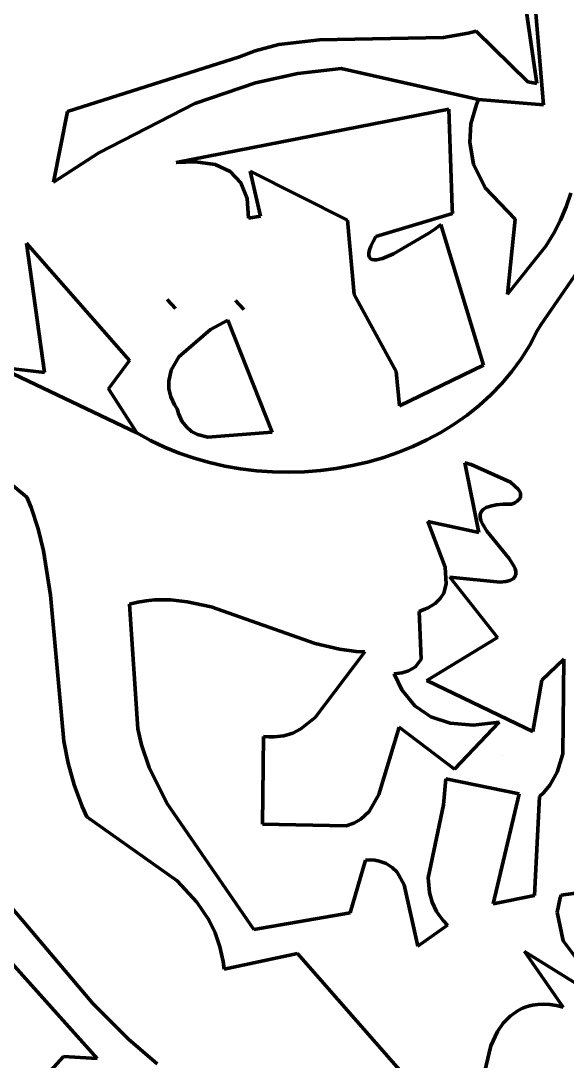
# Model space of a CAD drawing. Header units: millimetres. Extents: x 0 to 8.5, y 0 to 13.2.
# Drawn here: x 3.095 to 3.428, y 6.755 to 7.388 of the extents above; entities that cross this region are included whole.
import ezdxf

# ---------------------------------------------------------------- set-up
doc = ezdxf.new("R2010")
doc.units = ezdxf.units.MM
for name, color, linetype, lineweight in [('color#060606ff', 7, 'CONTINUOUS', 100), ('color#5c5c5cff', 7, 'CONTINUOUS', 100), ('color#aeaeaeff', 7, 'CONTINUOUS', 100), ('color#ffffffff', 7, 'CONTINUOUS', 100)]:
    doc.layers.add(name, color=color, linetype=linetype, lineweight=lineweight)

msp = doc.modelspace()

# ---------------------------------------------------------------- linework, layer by layer
at = {"layer": 'color#060606ff'}
for p, q in [((3.41371, 7.33696), (3.4043, 7.45146)), ((3.3696, 7.3253), (3.37293, 7.33723)), ((3.37293, 7.33723), (3.37419, 7.34031)), ((3.37419, 7.34031), (3.41371, 7.33696)), ((3.19008, 7.30181), (3.35614, 7.33433)), ((3.35614, 7.33433), (3.35821, 7.27428)), ((3.36883, 7.31404), (3.3696, 7.3253)), ((3.37117, 7.30089), (3.36883, 7.31404)), ((3.2017, 7.30229), (3.19008, 7.30181)), ((3.21372, 7.30057), (3.2017, 7.30229)), ((3.22298, 7.29627), (3.21372, 7.30057)), ((3.37834, 7.28644), (3.37117, 7.30089)), ((3.22946, 7.28939), (3.22298, 7.29627)), ((3.29444, 7.26663), (3.23513, 7.29658)), ((3.23513, 7.29658), (3.24135, 7.2691)), ((3.23318, 7.27994), (3.22946, 7.28939)), ((3.39663, 7.26738), (3.37834, 7.28644)), ((3.4305, 7.28315), (3.42764, 7.27492)), ((3.23413, 7.2679), (3.23318, 7.27994)), ((3.35821, 7.27428), (3.35833, 7.27078)), ((3.42764, 7.27492), (3.42416, 7.2668)), ((3.24135, 7.2691), (3.23413, 7.2679)), ((3.35833, 7.27078), (3.31168, 7.25685)), ((3.3918, 7.22166), (3.39663, 7.26738)), ((3.41227, 7.20295), (3.45921, 7.27136)), ((3.29849, 7.22151), (3.29444, 7.26663)), ((3.3439, 7.25879), (3.34752, 7.26131)), ((3.34752, 7.26131), (3.35023, 7.26333)), ((3.35023, 7.26333), (3.35118, 7.26409)), ((3.35118, 7.26409), (3.3773, 7.17834)), ((3.42416, 7.2668), (3.42002, 7.25882)), ((3.31168, 7.25685), (3.30992, 7.25365)), ((3.32245, 7.24616), (3.3439, 7.25879)), ((3.42002, 7.25882), (3.41517, 7.25097)), ((3.3078, 7.2486), (3.30738, 7.24671)), ((3.30863, 7.25091), (3.3078, 7.2486)), ((3.30992, 7.25365), (3.30863, 7.25091)), ((3.41517, 7.25097), (3.3918, 7.22166)), ((3.30738, 7.24671), (3.30736, 7.24519)), ((3.30736, 7.24519), (3.3077, 7.24404)), ((3.3077, 7.24404), (3.30837, 7.24323)), ((3.30837, 7.24323), (3.30935, 7.24273)), ((3.30935, 7.24273), (3.31061, 7.24253)), ((3.31061, 7.24253), (3.31212, 7.2426)), ((3.31212, 7.2426), (3.31578, 7.24345)), ((3.31578, 7.24345), (3.32245, 7.24616)), ((3.09893, 7.09813), (2.95153, 7.21792)), ((3.32395, 7.17448), (3.29849, 7.22151)), ((3.40539, 7.19058), (3.41003, 7.19931)), ((3.41003, 7.19931), (3.41227, 7.20295)), ((3.40021, 7.18232), (3.40539, 7.19058)), ((3.39451, 7.17452), (3.40021, 7.18232)), ((3.08195, 7.17719), (3.166, 7.13713)), ((3.32604, 7.1537), (3.32395, 7.17448)), ((3.3773, 7.17834), (3.32604, 7.1537)), ((3.38833, 7.16717), (3.39451, 7.17452)), ((3.3817, 7.1603), (3.38833, 7.16717)), ((3.37464, 7.15388), (3.3817, 7.1603)), ((3.3672, 7.14793), (3.37464, 7.15388)), ((3.35939, 7.14245), (3.3672, 7.14793)), ((3.35124, 7.13744), (3.35939, 7.14245)), ((3.166, 7.13713), (3.17434, 7.13255)), ((3.3428, 7.13289), (3.35124, 7.13744)), ((3.17434, 7.13255), (3.18296, 7.12846)), ((3.18296, 7.12846), (3.19183, 7.12486)), ((3.32514, 7.12521), (3.33409, 7.12882)), ((3.33409, 7.12882), (3.3428, 7.13289)), ((3.19183, 7.12486), (3.20092, 7.12175)), ((3.20092, 7.12175), (3.2102, 7.11913)), ((3.30664, 7.11942), (3.31598, 7.12208)), ((3.31598, 7.12208), (3.32514, 7.12521)), ((3.2102, 7.11913), (3.21963, 7.11699)), ((3.21963, 7.11699), (3.2292, 7.11533)), ((3.2292, 7.11533), (3.23886, 7.11416)), ((3.27786, 7.1143), (3.28755, 7.11553)), ((3.28755, 7.11553), (3.29716, 7.11724)), ((3.29716, 7.11724), (3.30664, 7.11942)), ((3.36591, 7.11897), (3.37435, 7.07654)), ((3.36976, 7.1179), (3.36591, 7.11897)), ((3.3936, 7.10708), (3.36976, 7.1179)), ((3.23886, 7.11416), (3.24859, 7.11348)), ((3.24859, 7.11348), (3.25835, 7.11327)), ((3.25835, 7.11327), (3.26812, 7.11355)), ((3.26812, 7.11355), (3.27786, 7.1143)), ((3.39849, 7.10278), (3.3936, 7.10708)), ((3.3997, 7.10063), (3.39849, 7.10278)), ((3.10154, 7.0917), (3.09893, 7.09813)), ((3.39777, 7.09555), (3.39881, 7.09651)), ((3.39881, 7.09651), (3.3995, 7.09751)), ((3.3995, 7.09751), (3.39986, 7.09853)), ((3.39986, 7.09853), (3.3997, 7.10063)), ((3.10586, 7.07865), (3.10154, 7.0917)), ((3.37582, 7.08915), (3.37702, 7.09055)), ((3.37702, 7.09055), (3.37891, 7.09172)), ((3.37891, 7.09172), (3.38154, 7.09264)), ((3.38154, 7.09264), (3.38499, 7.0933)), ((3.38499, 7.0933), (3.38931, 7.09367)), ((3.38931, 7.09367), (3.39458, 7.09373)), ((3.39458, 7.09373), (3.39637, 7.09462)), ((3.39637, 7.09462), (3.39777, 7.09555)), ((3.37521, 7.08578), (3.37524, 7.08756)), ((3.37566, 7.08385), (3.37521, 7.08578)), ((3.37524, 7.08756), (3.37582, 7.08915)), ((3.37654, 7.08179), (3.37566, 7.08385)), ((3.10914, 7.06539), (3.10586, 7.07865)), ((3.37435, 7.07654), (3.34328, 7.08313)), ((3.34328, 7.08313), (3.35389, 7.05537)), ((3.37931, 7.07734), (3.37654, 7.08179)), ((3.39281, 7.06076), (3.37931, 7.07734)), ((3.11334, 7.03838), (3.10914, 7.06539)), ((3.3956, 7.05646), (3.39281, 7.06076)), ((3.35389, 7.05537), (3.3546, 7.04517)), ((3.3965, 7.0545), (3.3956, 7.05646)), ((3.39698, 7.05268), (3.3965, 7.0545)), ((3.39697, 7.05104), (3.39698, 7.05268)), ((3.38584, 7.01254), (3.35674, 7.04929)), ((3.35674, 7.04929), (3.38738, 7.0462)), ((3.38738, 7.0462), (3.39079, 7.04665)), ((3.39079, 7.04665), (3.39338, 7.04738)), ((3.39338, 7.04738), (3.39524, 7.04837)), ((3.39524, 7.04837), (3.39641, 7.04959)), ((3.39641, 7.04959), (3.39697, 7.05104)), ((3.35299, 7.03965), (3.35085, 7.03632)), ((3.3546, 7.04517), (3.35299, 7.03965)), ((3.12148, 6.94939), (3.11334, 7.03838)), ((3.16664, 7.03413), (3.16152, 7.03296)), ((3.16152, 7.03296), (3.16672, 6.9569)), ((3.17172, 7.03494), (3.16664, 7.03413)), ((3.17677, 7.03541), (3.17172, 7.03494)), ((3.18676, 7.03543), (3.17677, 7.03541)), ((3.19664, 7.03437), (3.18676, 7.03543)), ((3.21131, 7.03116), (3.19664, 7.03437)), ((3.34773, 7.03332), (3.34352, 7.0307)), ((3.35085, 7.03632), (3.34773, 7.03332)), ((3.27458, 7.00897), (3.21131, 7.03116)), ((3.34097, 7.02954), (3.33811, 7.0285)), ((3.33811, 7.0285), (3.33935, 6.99933)), ((3.34352, 7.0307), (3.34097, 7.02954)), ((3.28956, 7.00543), (3.27458, 7.00897)), ((3.34264, 6.98644), (3.38584, 7.01254)), ((3.27473, 6.96391), (3.30485, 7.00379)), ((3.29971, 7.00409), (3.28956, 7.00543)), ((3.30485, 7.00379), (3.29971, 7.00409)), ((3.33935, 6.99933), (3.33589, 6.99471)), ((3.42625, 6.99947), (3.41281, 6.98655)), ((3.4255, 6.94169), (3.42625, 6.99947)), ((3.32761, 6.99104), (3.3228, 6.99038)), ((3.3228, 6.99038), (3.32757, 6.98065)), ((3.33152, 6.99219), (3.32761, 6.99104)), ((3.33589, 6.99471), (3.33152, 6.99219)), ((3.39763, 6.95992), (3.34264, 6.98644)), ((3.41281, 6.98655), (3.40726, 6.95528)), ((3.32757, 6.98065), (3.33536, 6.97104)), ((3.33536, 6.97104), (3.34517, 6.96426)), ((3.26603, 6.95688), (3.27473, 6.96391)), ((3.34517, 6.96426), (3.357, 6.96032)), ((3.16672, 6.9569), (3.16882, 6.94719)), ((3.2611, 6.95438), (3.26603, 6.95688)), ((3.32583, 6.95787), (3.3135, 6.91689)), ((3.35966, 6.93234), (3.32583, 6.95787)), ((3.357, 6.96032), (3.37086, 6.95922)), ((3.38674, 6.96095), (3.35966, 6.93234)), ((3.37086, 6.95922), (3.38674, 6.96095)), ((3.40726, 6.95528), (3.39763, 6.95992)), ((3.2425, 6.89897), (3.2432, 6.95237)), ((3.2432, 6.95237), (3.24655, 6.95205)), ((3.24655, 6.95205), (3.24974, 6.95201)), ((3.24974, 6.95201), (3.25569, 6.95272)), ((3.25569, 6.95272), (3.2611, 6.95438)), ((3.12421, 6.93597), (3.12148, 6.94939)), ((3.16882, 6.94719), (3.17346, 6.9333)), ((3.38864, 6.94048), (3.38864, 6.94048)), ((3.42211, 6.93046), (3.4255, 6.94169)), ((3.12786, 6.92274), (3.12421, 6.93597)), ((3.17346, 6.9333), (3.18436, 6.91164)), ((3.35287, 6.91064), (3.35427, 6.92643)), ((3.35427, 6.92643), (3.39902, 6.91742)), ((3.41774, 6.92273), (3.42211, 6.93046)), ((3.13262, 6.90973), (3.12786, 6.92274)), ((3.41379, 6.91799), (3.41774, 6.92273)), ((3.3135, 6.91689), (3.30752, 6.90661)), ((3.39902, 6.91742), (3.38308, 6.85045)), ((3.40831, 6.85548), (3.41146, 6.91576)), ((3.41146, 6.91576), (3.41379, 6.91799)), ((3.13547, 6.90331), (3.13262, 6.90973)), ((3.18436, 6.91164), (3.23734, 6.83468)), ((3.30752, 6.90661), (3.30246, 6.90189)), ((3.34358, 6.86625), (3.35287, 6.91064)), ((3.19054, 6.86443), (3.13547, 6.90331)), ((3.30246, 6.90189), (3.29833, 6.89952)), ((3.05001, 6.89495), (3.13919, 6.7896)), ((3.29349, 6.89788), (3.2425, 6.89897)), ((3.29833, 6.89952), (3.29349, 6.89788)), ((3.29595, 6.84482), (3.30537, 6.87706)), ((3.30537, 6.87706), (3.30835, 6.87708)), ((3.30835, 6.87708), (3.3111, 6.87687)), ((3.3111, 6.87687), (3.31361, 6.87642)), ((3.31361, 6.87642), (3.31802, 6.87489)), ((3.31802, 6.87489), (3.32166, 6.87258)), ((3.32166, 6.87258), (3.32462, 6.86961)), ((3.32462, 6.86961), (3.32889, 6.86203)), ((3.20255, 6.85142), (3.19054, 6.86443)), ((3.32889, 6.86203), (3.33716, 6.82449)), ((3.3443, 6.8572), (3.34358, 6.86625)), ((3.34594, 6.85134), (3.3443, 6.8572)), ((3.42467, 6.85561), (3.42394, 6.85408)), ((3.44669, 6.85884), (3.42467, 6.85561)), ((3.20985, 6.84054), (3.20255, 6.85142)), ((3.3487, 6.84565), (3.34594, 6.85134)), ((3.38308, 6.85045), (3.40831, 6.85548)), ((3.42394, 6.85408), (3.4221, 6.84529)), ((3.23734, 6.83468), (3.29595, 6.84482)), ((3.35055, 6.84287), (3.3487, 6.84565)), ((3.35274, 6.84015), (3.35055, 6.84287)), ((3.4221, 6.84529), (3.42579, 6.82791)), ((3.21372, 6.83266), (3.20985, 6.84054)), ((3.33716, 6.82449), (3.35529, 6.83747)), ((3.35529, 6.83747), (3.35274, 6.84015)), ((3.21668, 6.82425), (3.21372, 6.83266)), ((3.14186, 6.75614), (3.07918, 6.82596)), ((3.21862, 6.81525), (3.21668, 6.82425)), ((3.42579, 6.82791), (3.4339, 6.81712)), ((3.26395, 6.82017), (3.21918, 6.81051)), ((3.35068, 6.72138), (3.26395, 6.82017)), ((3.46608, 6.78159), (3.40215, 6.82129)), ((3.40215, 6.82129), (3.42584, 6.7875)), ((3.21918, 6.81051), (3.21862, 6.81525)), ((3.13919, 6.7896), (3.16087, 6.76792)), ((3.40101, 6.78679), (3.39829, 6.78546)), ((3.40393, 6.78784), (3.40101, 6.78679)), ((3.40704, 6.78861), (3.40393, 6.78784)), ((3.41036, 6.78907), (3.40704, 6.78861)), ((3.4139, 6.7892), (3.41036, 6.78907)), ((3.41766, 6.789), (3.4139, 6.7892)), ((3.42163, 6.78843), (3.41766, 6.789)), ((3.42584, 6.7875), (3.42163, 6.78843)), ((3.39342, 6.78205), (3.38926, 6.77775)), ((3.39829, 6.78546), (3.39342, 6.78205)), ((3.38926, 6.77775), (3.38576, 6.77269)), ((3.16087, 6.76792), (3.1785, 6.75294)), ((3.38576, 6.77269), (3.38167, 6.76398)), ((3.38167, 6.76398), (3.37704, 6.74415)), ((3.1096, 6.74448), (3.12129, 6.75732)), ((3.12129, 6.75732), (3.14186, 6.75614))]:
    msp.add_line(p, q, dxfattribs=at)
at = {"layer": 'color#5c5c5cff'}
for p, q in [((3.4043, 7.45146), (3.41371, 7.33696)), ((3.40967, 7.34988), (3.398, 7.43133)), ((3.36781, 7.38065), (3.37273, 7.38192)), ((3.37273, 7.38192), (3.40426, 7.35088)), ((3.25259, 7.3737), (3.27737, 7.37647)), ((3.27737, 7.37647), (3.35293, 7.378)), ((3.35293, 7.378), (3.36781, 7.38065)), ((3.22848, 7.36623), (3.23803, 7.36992)), ((3.23803, 7.36992), (3.25259, 7.3737)), ((3.12384, 7.33298), (3.22848, 7.36623)), ((3.26409, 7.35607), (3.23842, 7.35045)), ((3.29053, 7.35909), (3.26409, 7.35607)), ((3.37419, 7.34031), (3.29053, 7.35909)), ((3.23842, 7.35045), (3.2013, 7.33778)), ((3.40426, 7.35088), (3.40967, 7.34988)), ((3.2013, 7.33778), (3.14289, 7.30783)), ((3.41371, 7.33696), (3.37419, 7.34031)), ((3.1152, 7.28991), (3.12384, 7.33298)), ((3.14289, 7.30783), (3.1152, 7.28991))]:
    msp.add_line(p, q, dxfattribs=at)
at = {"layer": 'color#aeaeaeff'}
for p, q in [((3.09883, 7.25267), (3.1616, 7.18127)), ((3.10973, 7.17396), (3.09883, 7.25267)), ((3.1846, 7.21833), (3.18966, 7.21302)), ((3.18966, 7.21302), (3.1846, 7.21833)), ((3.2262, 7.21772), (3.2312, 7.21225)), ((3.2312, 7.21225), (3.2262, 7.21772)), ((3.2109, 7.20011), (3.22157, 7.20577)), ((3.22157, 7.20577), (3.2485, 7.13756)), ((3.19159, 7.18354), (3.2109, 7.20011)), ((3.1616, 7.18127), (3.14871, 7.16392)), ((3.18697, 7.1753), (3.19159, 7.18354)), ((3.166, 7.13713), (3.08195, 7.17719)), ((3.08195, 7.17719), (3.10973, 7.17396)), ((3.18546, 7.16864), (3.18697, 7.1753)), ((3.18558, 7.16399), (3.18546, 7.16864)), ((3.14871, 7.16392), (3.166, 7.13713)), ((3.18673, 7.15919), (3.18558, 7.16399)), ((3.189, 7.15427), (3.18673, 7.15919)), ((3.1906, 7.15176), (3.189, 7.15427)), ((3.19141, 7.14903), (3.1906, 7.15176)), ((3.19353, 7.14441), (3.19141, 7.14903)), ((3.19622, 7.14081), (3.19353, 7.14441)), ((3.19943, 7.13812), (3.19622, 7.14081)), ((3.20308, 7.13623), (3.19943, 7.13812)), ((3.20923, 7.13467), (3.20308, 7.13623)), ((3.2485, 7.13756), (3.20923, 7.13467))]:
    msp.add_line(p, q, dxfattribs=at)
at = {"layer": 'color#ffffffff'}
for p, q in [((3.398, 7.43133), (3.40967, 7.34988)), ((3.37273, 7.38192), (3.36781, 7.38065)), ((3.40426, 7.35088), (3.37273, 7.38192)), ((3.27737, 7.37647), (3.25259, 7.3737)), ((3.35293, 7.378), (3.27737, 7.37647)), ((3.36781, 7.38065), (3.35293, 7.378)), ((3.23803, 7.36992), (3.22848, 7.36623)), ((3.25259, 7.3737), (3.23803, 7.36992)), ((3.22848, 7.36623), (3.12384, 7.33298)), ((3.23842, 7.35045), (3.26409, 7.35607)), ((3.26409, 7.35607), (3.29053, 7.35909)), ((3.29053, 7.35909), (3.37419, 7.34031)), ((3.2013, 7.33778), (3.23842, 7.35045)), ((3.40967, 7.34988), (3.40426, 7.35088)), ((3.14289, 7.30783), (3.2013, 7.33778)), ((3.37293, 7.33723), (3.3696, 7.3253)), ((3.37419, 7.34031), (3.37293, 7.33723)), ((3.12384, 7.33298), (3.1152, 7.28991)), ((3.35614, 7.33433), (3.19008, 7.30181)), ((3.35821, 7.27428), (3.35614, 7.33433)), ((3.3696, 7.3253), (3.36883, 7.31404)), ((3.36883, 7.31404), (3.37117, 7.30089)), ((3.1152, 7.28991), (3.14289, 7.30783)), ((3.19008, 7.30181), (3.2017, 7.30229)), ((3.2017, 7.30229), (3.21372, 7.30057)), ((3.21372, 7.30057), (3.22298, 7.29627)), ((3.37117, 7.30089), (3.37834, 7.28644)), ((3.22298, 7.29627), (3.22946, 7.28939)), ((3.24135, 7.2691), (3.23513, 7.29658)), ((3.23513, 7.29658), (3.29444, 7.26663)), ((3.22946, 7.28939), (3.23318, 7.27994)), ((3.37834, 7.28644), (3.39663, 7.26738)), ((3.42764, 7.27492), (3.4305, 7.28315)), ((3.23318, 7.27994), (3.23413, 7.2679)), ((3.35833, 7.27078), (3.35821, 7.27428)), ((3.42416, 7.2668), (3.42764, 7.27492)), ((3.23413, 7.2679), (3.24135, 7.2691)), ((3.31168, 7.25685), (3.35833, 7.27078)), ((3.39663, 7.26738), (3.3918, 7.22166)), ((3.45921, 7.27136), (3.41227, 7.20295)), ((3.29444, 7.26663), (3.29849, 7.22151)), ((3.34752, 7.26131), (3.3439, 7.25879)), ((3.35023, 7.26333), (3.34752, 7.26131)), ((3.35118, 7.26409), (3.35023, 7.26333)), ((3.3773, 7.17834), (3.35118, 7.26409)), ((3.42002, 7.25882), (3.42416, 7.2668)), ((3.30992, 7.25365), (3.31168, 7.25685)), ((3.3439, 7.25879), (3.32245, 7.24616)), ((3.41517, 7.25097), (3.42002, 7.25882)), ((3.1616, 7.18127), (3.09883, 7.25267)), ((3.09883, 7.25267), (3.10973, 7.17396)), ((3.30738, 7.24671), (3.3078, 7.2486)), ((3.3078, 7.2486), (3.30863, 7.25091)), ((3.30863, 7.25091), (3.30992, 7.25365)), ((3.3918, 7.22166), (3.41517, 7.25097)), ((3.30736, 7.24519), (3.30738, 7.24671)), ((3.3077, 7.24404), (3.30736, 7.24519)), ((3.30837, 7.24323), (3.3077, 7.24404)), ((3.30935, 7.24273), (3.30837, 7.24323)), ((3.31061, 7.24253), (3.30935, 7.24273)), ((3.31212, 7.2426), (3.31061, 7.24253)), ((3.31578, 7.24345), (3.31212, 7.2426)), ((3.32245, 7.24616), (3.31578, 7.24345)), ((2.95153, 7.21792), (3.09893, 7.09813)), ((3.1846, 7.21833), (3.18966, 7.21302)), ((3.18966, 7.21302), (3.1846, 7.21833)), ((3.2262, 7.21772), (3.2312, 7.21225)), ((3.2312, 7.21225), (3.2262, 7.21772)), ((3.29849, 7.22151), (3.32395, 7.17448)), ((3.22157, 7.20577), (3.2109, 7.20011)), ((3.2485, 7.13756), (3.22157, 7.20577)), ((3.2109, 7.20011), (3.19159, 7.18354)), ((3.41003, 7.19931), (3.40539, 7.19058)), ((3.41227, 7.20295), (3.41003, 7.19931)), ((3.40539, 7.19058), (3.40021, 7.18232)), ((3.14871, 7.16392), (3.1616, 7.18127)), ((3.19159, 7.18354), (3.18697, 7.1753)), ((3.40021, 7.18232), (3.39451, 7.17452)), ((3.10973, 7.17396), (3.08195, 7.17719)), ((3.18697, 7.1753), (3.18546, 7.16864)), ((3.32395, 7.17448), (3.32604, 7.1537)), ((3.32604, 7.1537), (3.3773, 7.17834)), ((3.39451, 7.17452), (3.38833, 7.16717)), ((3.18546, 7.16864), (3.18558, 7.16399)), ((3.38833, 7.16717), (3.3817, 7.1603)), ((3.166, 7.13713), (3.14871, 7.16392)), ((3.18558, 7.16399), (3.18673, 7.15919)), ((3.3817, 7.1603), (3.37464, 7.15388)), ((3.18673, 7.15919), (3.189, 7.15427)), ((3.189, 7.15427), (3.1906, 7.15176)), ((3.37464, 7.15388), (3.3672, 7.14793)), ((3.1906, 7.15176), (3.19141, 7.14903)), ((3.19141, 7.14903), (3.19353, 7.14441)), ((3.3672, 7.14793), (3.35939, 7.14245)), ((3.19353, 7.14441), (3.19622, 7.14081)), ((3.19622, 7.14081), (3.19943, 7.13812)), ((3.35939, 7.14245), (3.35124, 7.13744)), ((3.17434, 7.13255), (3.166, 7.13713)), ((3.19943, 7.13812), (3.20308, 7.13623)), ((3.20308, 7.13623), (3.20923, 7.13467)), ((3.20923, 7.13467), (3.2485, 7.13756)), ((3.35124, 7.13744), (3.3428, 7.13289)), ((3.18296, 7.12846), (3.17434, 7.13255)), ((3.19183, 7.12486), (3.18296, 7.12846)), ((3.33409, 7.12882), (3.32514, 7.12521)), ((3.3428, 7.13289), (3.33409, 7.12882)), ((3.20092, 7.12175), (3.19183, 7.12486)), ((3.2102, 7.11913), (3.20092, 7.12175)), ((3.31598, 7.12208), (3.30664, 7.11942)), ((3.32514, 7.12521), (3.31598, 7.12208)), ((3.21963, 7.11699), (3.2102, 7.11913)), ((3.2292, 7.11533), (3.21963, 7.11699)), ((3.23886, 7.11416), (3.2292, 7.11533)), ((3.28755, 7.11553), (3.27786, 7.1143)), ((3.29716, 7.11724), (3.28755, 7.11553)), ((3.30664, 7.11942), (3.29716, 7.11724)), ((3.36591, 7.11897), (3.36976, 7.1179)), ((3.37435, 7.07654), (3.36591, 7.11897)), ((3.36976, 7.1179), (3.3936, 7.10708)), ((3.24859, 7.11348), (3.23886, 7.11416)), ((3.25835, 7.11327), (3.24859, 7.11348)), ((3.26812, 7.11355), (3.25835, 7.11327)), ((3.27786, 7.1143), (3.26812, 7.11355)), ((3.3936, 7.10708), (3.39849, 7.10278)), ((3.39849, 7.10278), (3.3997, 7.10063)), ((3.09893, 7.09813), (3.10154, 7.0917)), ((3.39881, 7.09651), (3.39777, 7.09555)), ((3.3995, 7.09751), (3.39881, 7.09651)), ((3.39986, 7.09853), (3.3995, 7.09751)), ((3.3997, 7.10063), (3.39986, 7.09853)), ((3.10154, 7.0917), (3.10586, 7.07865)), ((3.37702, 7.09055), (3.37582, 7.08915)), ((3.37891, 7.09172), (3.37702, 7.09055)), ((3.38154, 7.09264), (3.37891, 7.09172)), ((3.38499, 7.0933), (3.38154, 7.09264)), ((3.38931, 7.09367), (3.38499, 7.0933)), ((3.39458, 7.09373), (3.38931, 7.09367)), ((3.39637, 7.09462), (3.39458, 7.09373)), ((3.39777, 7.09555), (3.39637, 7.09462)), ((3.37524, 7.08756), (3.37521, 7.08578)), ((3.37521, 7.08578), (3.37566, 7.08385)), ((3.37582, 7.08915), (3.37524, 7.08756)), ((3.37566, 7.08385), (3.37654, 7.08179)), ((3.10586, 7.07865), (3.10914, 7.06539)), ((3.35389, 7.05537), (3.34328, 7.08313)), ((3.34328, 7.08313), (3.37435, 7.07654)), ((3.37654, 7.08179), (3.37931, 7.07734)), ((3.37931, 7.07734), (3.39281, 7.06076)), ((3.10914, 7.06539), (3.11334, 7.03838)), ((3.39281, 7.06076), (3.3956, 7.05646)), ((3.3546, 7.04517), (3.35389, 7.05537)), ((3.3956, 7.05646), (3.3965, 7.0545)), ((3.3965, 7.0545), (3.39698, 7.05268)), ((3.39698, 7.05268), (3.39697, 7.05104)), ((3.38738, 7.0462), (3.35674, 7.04929)), ((3.35674, 7.04929), (3.38584, 7.01254)), ((3.39079, 7.04665), (3.38738, 7.0462)), ((3.39338, 7.04738), (3.39079, 7.04665)), ((3.39524, 7.04837), (3.39338, 7.04738)), ((3.39641, 7.04959), (3.39524, 7.04837)), ((3.39697, 7.05104), (3.39641, 7.04959)), ((3.35085, 7.03632), (3.35299, 7.03965)), ((3.35299, 7.03965), (3.3546, 7.04517)), ((3.11334, 7.03838), (3.12148, 6.94939)), ((3.16152, 7.03296), (3.16664, 7.03413)), ((3.16672, 6.9569), (3.16152, 7.03296)), ((3.16664, 7.03413), (3.17172, 7.03494)), ((3.17172, 7.03494), (3.17677, 7.03541)), ((3.17677, 7.03541), (3.18676, 7.03543)), ((3.18676, 7.03543), (3.19664, 7.03437)), ((3.19664, 7.03437), (3.21131, 7.03116)), ((3.34352, 7.0307), (3.34773, 7.03332)), ((3.34773, 7.03332), (3.35085, 7.03632)), ((3.21131, 7.03116), (3.27458, 7.00897)), ((3.33811, 7.0285), (3.34097, 7.02954)), ((3.33935, 6.99933), (3.33811, 7.0285)), ((3.34097, 7.02954), (3.34352, 7.0307)), ((3.27458, 7.00897), (3.28956, 7.00543)), ((3.38584, 7.01254), (3.34264, 6.98644)), ((3.30485, 7.00379), (3.27473, 6.96391)), ((3.28956, 7.00543), (3.29971, 7.00409)), ((3.29971, 7.00409), (3.30485, 7.00379)), ((3.33589, 6.99471), (3.33935, 6.99933)), ((3.41281, 6.98655), (3.42625, 6.99947)), ((3.42625, 6.99947), (3.4255, 6.94169)), ((3.3228, 6.99038), (3.32761, 6.99104)), ((3.32757, 6.98065), (3.3228, 6.99038)), ((3.32761, 6.99104), (3.33152, 6.99219)), ((3.33152, 6.99219), (3.33589, 6.99471)), ((3.34264, 6.98644), (3.39763, 6.95992)), ((3.40726, 6.95528), (3.41281, 6.98655)), ((3.33536, 6.97104), (3.32757, 6.98065)), ((3.34517, 6.96426), (3.33536, 6.97104)), ((3.27473, 6.96391), (3.26603, 6.95688)), ((3.357, 6.96032), (3.34517, 6.96426)), ((3.16882, 6.94719), (3.16672, 6.9569)), ((3.26603, 6.95688), (3.2611, 6.95438)), ((3.3135, 6.91689), (3.32583, 6.95787)), ((3.32583, 6.95787), (3.35966, 6.93234)), ((3.37086, 6.95922), (3.357, 6.96032)), ((3.35966, 6.93234), (3.38674, 6.96095)), ((3.38674, 6.96095), (3.37086, 6.95922)), ((3.39763, 6.95992), (3.40726, 6.95528)), ((3.2432, 6.95237), (3.2425, 6.89897)), ((3.24655, 6.95205), (3.2432, 6.95237)), ((3.24974, 6.95201), (3.24655, 6.95205)), ((3.25569, 6.95272), (3.24974, 6.95201)), ((3.2611, 6.95438), (3.25569, 6.95272)), ((3.12148, 6.94939), (3.12421, 6.93597)), ((3.17346, 6.9333), (3.16882, 6.94719)), ((3.38864, 6.94048), (3.38864, 6.94048)), ((3.4255, 6.94169), (3.42211, 6.93046)), ((3.12421, 6.93597), (3.12786, 6.92274)), ((3.18436, 6.91164), (3.17346, 6.9333)), ((3.35427, 6.92643), (3.35287, 6.91064)), ((3.39902, 6.91742), (3.35427, 6.92643)), ((3.42211, 6.93046), (3.41774, 6.92273)), ((3.12786, 6.92274), (3.13262, 6.90973)), ((3.41774, 6.92273), (3.41379, 6.91799)), ((3.30752, 6.90661), (3.3135, 6.91689)), ((3.38308, 6.85045), (3.39902, 6.91742)), ((3.41146, 6.91576), (3.40831, 6.85548)), ((3.41379, 6.91799), (3.41146, 6.91576)), ((3.13262, 6.90973), (3.13547, 6.90331)), ((3.23734, 6.83468), (3.18436, 6.91164)), ((3.30246, 6.90189), (3.30752, 6.90661)), ((3.35287, 6.91064), (3.34358, 6.86625)), ((3.13547, 6.90331), (3.19054, 6.86443)), ((3.29833, 6.89952), (3.30246, 6.90189)), ((3.13919, 6.7896), (3.05001, 6.89495)), ((3.2425, 6.89897), (3.29349, 6.89788)), ((3.29349, 6.89788), (3.29833, 6.89952)), ((3.30537, 6.87706), (3.29595, 6.84482)), ((3.30835, 6.87708), (3.30537, 6.87706)), ((3.3111, 6.87687), (3.30835, 6.87708)), ((3.31361, 6.87642), (3.3111, 6.87687)), ((3.31802, 6.87489), (3.31361, 6.87642)), ((3.32166, 6.87258), (3.31802, 6.87489)), ((3.32462, 6.86961), (3.32166, 6.87258)), ((3.32889, 6.86203), (3.32462, 6.86961)), ((3.19054, 6.86443), (3.20255, 6.85142)), ((3.33716, 6.82449), (3.32889, 6.86203)), ((3.34358, 6.86625), (3.3443, 6.8572)), ((3.3443, 6.8572), (3.34594, 6.85134)), ((3.42394, 6.85408), (3.42467, 6.85561)), ((3.42467, 6.85561), (3.44669, 6.85884)), ((3.20255, 6.85142), (3.20985, 6.84054)), ((3.34594, 6.85134), (3.3487, 6.84565)), ((3.40831, 6.85548), (3.38308, 6.85045)), ((3.4221, 6.84529), (3.42394, 6.85408)), ((3.29595, 6.84482), (3.23734, 6.83468)), ((3.3487, 6.84565), (3.35055, 6.84287)), ((3.35055, 6.84287), (3.35274, 6.84015)), ((3.42579, 6.82791), (3.4221, 6.84529)), ((3.20985, 6.84054), (3.21372, 6.83266)), ((3.35529, 6.83747), (3.33716, 6.82449)), ((3.35274, 6.84015), (3.35529, 6.83747)), ((3.21372, 6.83266), (3.21668, 6.82425)), ((3.07918, 6.82596), (3.14186, 6.75614)), ((3.21668, 6.82425), (3.21862, 6.81525)), ((3.4339, 6.81712), (3.42579, 6.82791)), ((3.21918, 6.81051), (3.26395, 6.82017)), ((3.26395, 6.82017), (3.35068, 6.72138)), ((3.40215, 6.82129), (3.46608, 6.78159)), ((3.42584, 6.7875), (3.40215, 6.82129)), ((3.21862, 6.81525), (3.21918, 6.81051)), ((3.16087, 6.76792), (3.13919, 6.7896)), ((3.39829, 6.78546), (3.40101, 6.78679)), ((3.40101, 6.78679), (3.40393, 6.78784)), ((3.40393, 6.78784), (3.40704, 6.78861)), ((3.40704, 6.78861), (3.41036, 6.78907)), ((3.41036, 6.78907), (3.4139, 6.7892)), ((3.4139, 6.7892), (3.41766, 6.789)), ((3.41766, 6.789), (3.42163, 6.78843)), ((3.42163, 6.78843), (3.42584, 6.7875)), ((3.38926, 6.77775), (3.39342, 6.78205)), ((3.39342, 6.78205), (3.39829, 6.78546)), ((3.38576, 6.77269), (3.38926, 6.77775)), ((3.1785, 6.75294), (3.16087, 6.76792)), ((3.38167, 6.76398), (3.38576, 6.77269)), ((3.37704, 6.74415), (3.38167, 6.76398)), ((3.12129, 6.75732), (3.1096, 6.74448)), ((3.14186, 6.75614), (3.12129, 6.75732))]:
    msp.add_line(p, q, dxfattribs=at)

doc.saveas('drawing.dxf')
